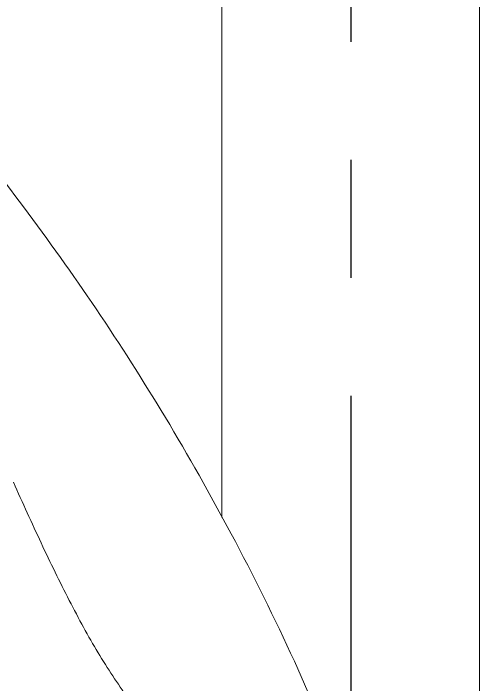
# Model space of a CAD drawing. Extents: x -6207 to -5787, y -4608 to -3937.
# Drawn here: x -5887.95 to -5881.03, y -4192.15 to -4182.2 of the extents above; entities that cross this region are included whole.
import ezdxf

# ---------------------------------------------------------------- set-up
doc = ezdxf.new("R2010")
doc.units = 0
doc.header["$LTSCALE"] = 7
doc.linetypes.add('CENTER', pattern=[2, 1.25, -0.25, 0.25, -0.25])
doc.layers.get('0').update_dxf_attribs({"color": 2, "linetype": 'CONTINUOUS'})
doc.layers.add('CL', color=1, linetype='CENTER')

msp = doc.modelspace()

# ---------------------------------------------------------------- linework, layer by layer
at = {"color": 7, "linetype": 'Continuous', "lineweight": 15}
for p, q in [((-5884.85466, -4089.87289), (-5884.85466, -4189.67432)), ((-5881.03466, -4193.34188), (-5881.03466, -4089.87289))]:
    msp.add_line(p, q, dxfattribs=at)
for points, knots in [([(-5883.00224, -4193.62238), (-5883.25522, -4193.01427), (-5883.77844, -4191.75655), (-5884.68182, -4189.94581), (-5885.66676, -4188.20425), (-5886.69799, -4186.58942), (-5887.75834, -4185.10014), (-5888.82095, -4183.74845), (-5889.87877, -4182.51615), (-5890.95633, -4181.35011), (-5891.71212, -4180.60775), (-5892.09444, -4180.23223)], [0, 0, 0, 0, 0.1211221, 0.2505105, 0.3719185, 0.4890107, 0.6027738, 0.7080653, 0.8051576, 0.9014406, 1, 1, 1, 1]), ([(-5887.94706, -4189.1517), (-5887.81036, -4189.45552), (-5887.53713, -4190.06275), (-5887.12048, -4190.91287), (-5886.69842, -4191.69791), (-5886.4004, -4192.13374), (-5886.25211, -4192.35061)], [0, 0, 0, 0, 0.2510993, 0.5018547, 0.7521291, 1, 1, 1, 1])]:
    msp.add_open_spline(points, degree=3, knots=knots, dxfattribs=at)
at = {"layer": 'CL', "color": 1, "linetype": 'CENTER'}
msp.add_line((-5882.94466, -4089.8729), (-5882.94466, -4195.34188), dxfattribs=at)

doc.saveas('drawing.dxf')
